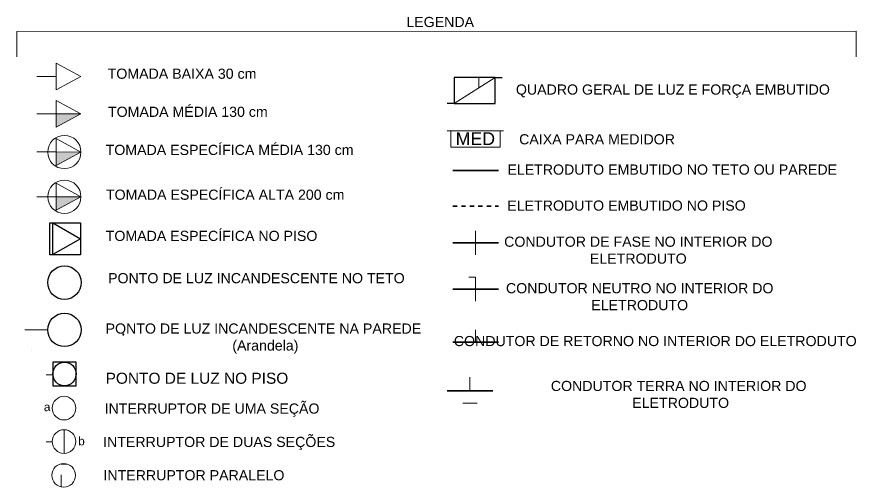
# Model space of a CAD drawing. Header units: inches. Extents: x 2 to 116, y 2 to 108.
# Drawn here: x 5.01 to 24.81, y 95.18 to 106.28 of the extents above; entities that cross this region are included whole.
import ezdxf

# ---------------------------------------------------------------- set-up
doc = ezdxf.new("R2010")
doc.units = ezdxf.units.IN
doc.header["$MEASUREMENT"] = 0
doc.linetypes.add('( Hidden )', pattern=[0.375, 0.25, -0.125])
for name, color, linetype, lineweight in [('03.1 PAREDES', 250, 'Continuous', 25), ('17 CARIMBO E FOLHA', 250, 'Continuous', 9), ('LEGENDA', 251, 'Continuous', 9)]:
    doc.layers.add(name, color=color, linetype=linetype, lineweight=lineweight)
doc.layers.add('06 COTAS', color=7, linetype='Continuous', lineweight=9, true_color=0x96363a)
for name, color, linetype in [('ELE_PTO_TUG', 4, 'Continuous'), ('IE-11-Luminárias', 6, 'Continuous'), ('ILUMINAÇÃO', 10, 'Continuous')]:
    doc.layers.add(name, color=color, linetype=linetype)
doc.styles.get("Standard").update_dxf_attribs({"font": 'arial.ttf'})
doc.styles.add('TEXTO 15MM', font='arial.ttf', dxfattribs={"height": 0.15})
doc.styles.add('TEXTO LEGENDAS', font='arial.ttf', dxfattribs={"height": 0.1})

# ---------------------------------------------------------------- blocks, each defined once
blk = doc.blocks.new('Iluminação Piso')
at = {"layer": 'ILUMINAÇÃO'}
blk.add_lwpolyline([(59.8357, 10.3319), (59.6795, 10.3322), (59.6795, 10.1758), (59.8357, 10.1755)], close=True, dxfattribs=at)
blk.add_circle((59.7577, 10.2542), 0.0781, dxfattribs=at)
blk = doc.blocks.new('A$C8e7b9eed')
at = {"layer": '06 COTAS', "true_color": 0x000000}
h = blk.add_hatch(dxfattribs=at)
h.set_pattern_fill('ANGLE', color=18, angle=-90)
h.set_pattern_definition([(270, (-152.676, 455.612), (6.985, -1e-15), [5.08, -1.905]), (360, (-152.676, 455.612), (2e-15, 6.985), [5.08, -1.905])])
h.paths.add_polyline_path([(2.12, 129.14), (2.12, 124.53), (9.38, 129.14)])
at = {"layer": '06 COTAS'}
h = blk.add_hatch(color=4, dxfattribs=at)
h.dxf.hatch_style = 1
h.paths.add_polyline_path([(-64.13, 122.69), (-68.55, 122.71), (-68.55, 120.32)])
h = blk.add_hatch(color=4, dxfattribs=at)
h.dxf.hatch_style = 1
h.paths.add_polyline_path([(-64.13, 115.92), (-68.55, 115.94), (-68.55, 113.55)])
h = blk.add_hatch(dxfattribs=at)
h.set_pattern_fill('ANGLE', color=4)
h.set_pattern_definition([(0, (-389.792, -93.5265), (0, 6.985), [5.08, -1.905]), (90, (-389.792, -93.5265), (-6.985, 4e-16), [5.08, -1.905])])
h.paths.add_polyline_path([(-68.55, 110.38), (-68.55, 107.99), (-64.13, 107.98)])
h = blk.add_hatch(color=4, dxfattribs=at)
h.dxf.hatch_style = 1
h.paths.add_polyline_path([(-64.13, 107.98), (-68.55, 107.99), (-68.55, 105.61)])
at = {"layer": '06 COTAS', "true_color": 0x136734}
h = blk.add_hatch(dxfattribs=at)
h.set_pattern_fill('ANGLE', color=116)
h.set_pattern_definition([(0, (-310.599, -138.667), (0, 6.985), [5.08, -1.905]), (90, (-310.599, -138.667), (-6.985, 4e-16), [5.08, -1.905])])
h.paths.add_polyline_path([(-69.33, 58.56, 1), (-65.12, 58.56, 1)])
at = {"layer": '03.1 PAREDES'}
for p, q in [((9.38, 129.14), (10.63, 129.14)), ((2.12, 124.53), (0.87, 124.53))]:
    blk.add_line(p, q, dxfattribs=at)
blk.add_lwpolyline([(9.38, 124.53), (9.38, 129.14), (2.12, 129.14), (2.12, 124.53)], close=True, dxfattribs=at)
at = {"layer": '06 COTAS', "color": 116, "true_color": 0x136734}
for p, q in [((-68.55, 129.32), (-71.96, 129.32)), ((-67.14, 66.66), (-67.14, 62.45))]:
    blk.add_line(p, q, dxfattribs=at)
at = {"layer": '06 COTAS', "color": 18, "true_color": 0x000000}
for p, q in [((9.38, 129.14), (2.12, 124.53)), ((1.5, 119.68), (0.87, 119.68)), ((1.5, 116.77), (1.5, 119.68)), ((1.5, 119.68), (10.26, 119.68)), ((10.26, 119.68), (10.26, 116.77)), ((10.26, 119.68), (10.89, 119.68)), ((1.5, 116.77), (10.26, 116.77)), ((5.93, 99.83), (5.93, 101.93)), ((5.93, 101.93), (5.93, 99.83)), ((5.93, 99.83), (5.93, 97.69)), ((5.93, 93.7), (4.7, 93.7)), ((5.93, 91.58), (5.93, 93.7)), ((5.93, 93.7), (5.93, 89.46)), ((5.93, 82.2), (5.93, 84.37)), ((4.92, 73.58), (4.92, 75.98)), ((4.92, 71.37), (3.64, 71.37)), ((3.64, 71.37), (6.21, 71.37))]:
    blk.add_line(p, q, dxfattribs=at)
at = {"layer": '06 COTAS', "color": 4}
for p, q in [((-68.55, 122.71), (-71.96, 122.71)), ((-68.55, 122.71), (-64.13, 122.69)), ((-68.55, 115.94), (-71.96, 115.94)), ((-68.55, 115.94), (-64.13, 115.92)), ((-68.55, 107.99), (-71.96, 107.99)), ((-68.55, 107.99), (-64.13, 107.98))]:
    blk.add_line(p, q, dxfattribs=at)
at = {"layer": '06 COTAS', "color": 18, "lineweight": 35, "true_color": 0x000000}
for p, q in [((1.89, 112.63), (9.96, 112.63)), ((1.89, 99.83), (9.96, 99.83)), ((1.89, 91.58), (9.96, 91.58)), ((1.89, 82.2), (9.96, 82.2)), ((0.89, 73.58), (8.96, 73.58))]:
    blk.add_line(p, q, dxfattribs=at)
at = {"layer": '06 COTAS', "color": 18, "linetype": '( Hidden )', "lineweight": 35, "true_color": 0x000000}
blk.add_line((1.89, 106.34), (9.96, 106.34), dxfattribs=at)
at = {"layer": '06 COTAS', "color": 6}
blk.add_line((-70.03, 84.37), (-74.12, 84.37), dxfattribs=at)
at = {"layer": '06 COTAS', "color": 18, "true_color": 0x000000}
blk.add_lwpolyline([(73.49, 132.85), (73.49, 137.38), (-75.53, 137.33), (-75.53, 132.8)], dxfattribs=at)
at = {"layer": '06 COTAS', "color": 4}
for points in [[(-64.13, 129.31), (-68.55, 131.71), (-68.55, 126.94)], [(-64.13, 122.69), (-68.55, 125.09), (-68.55, 120.32)], [(-64.13, 115.92), (-68.55, 118.32), (-68.55, 113.55)], [(-64.13, 107.98), (-68.55, 110.38), (-68.55, 105.61)]]:
    blk.add_lwpolyline(points, close=True, dxfattribs=at)
at = {"layer": '06 COTAS', "color": 116, "true_color": 0x136734}
for points in [[(-69.25, 76.4), (-70.31, 76.4)], [(-69.31, 64.48), (-70.34, 64.48)]]:
    blk.add_lwpolyline(points, dxfattribs=at)
at = {"layer": '06 COTAS', "color": 4}
for centre in [(-67.08, 115.93), (-67.08, 107.99)]:
    blk.add_circle(centre, 2.95, dxfattribs=at)
at = {"layer": '06 COTAS', "color": 116, "true_color": 0x136734}
for centre in [(-67.14, 70.48), (-67.14, 64.56), (-67.21, 58.56)]:
    blk.add_circle(centre, 2.1, dxfattribs=at)
at = {"layer": 'ELE_PTO_TUG', "color": 4}
for p, q in [((-69.15, 103.38), (-64.24, 100.55)), ((-69.15, 97.72), (-69.15, 103.38)), ((-64.24, 100.55), (-69.15, 97.72))]:
    blk.add_line(p, q, dxfattribs=at)
blk.add_lwpolyline([(-69.67, 103.38), (-64.21, 103.38), (-64.21, 97.7), (-69.67, 97.7)], close=True, dxfattribs=at)
at = {"layer": 'IE-11-Luminárias', "color": 6, "lineweight": 30}
blk.add_circle((-67.06, 92.76), 2.97, dxfattribs=at)
at = {"layer": 'IE-11-Luminárias', "color": 6}
blk.add_circle((-67.06, 84.37), 2.97, dxfattribs=at)
at = {"layer": 'ILUMINAÇÃO'}
blk.add_blockref('Iluminação Piso', (-116.37, 73.3), dxfattribs=at)
at = {"layer": 'ILUMINAÇÃO', "xscale": 26.64080018538745, "yscale": 26.64080018538745, "zscale": 26.64080018538745}
blk.add_blockref('Iluminação Piso', (-1659.05, -196.63), dxfattribs=at)
at = {"insert": (-59.76, 76.77), "char_height": 1.9618, "attachment_point": 1}
blk.add_mtext_dynamic_manual_height_columns('PONTO DE LUZ NO PISO', width=337.6144, gutter_width=9.81, heights=[0], dxfattribs=at)
at = {"layer": '06 COTAS', "style": 'TEXTO 15MM'}
blk.add_text('b', height=0.15, rotation=90, dxfattribs=at).set_placement((-72.91, 80.56))
at = {"layer": '06 COTAS', "color": 116, "true_color": 0x136734, "style": 'TEXTO 15MM'}
blk.add_text('a', height=1.5, rotation=1, dxfattribs=at).set_placement((-70.71, 69.94))
blk.add_text('b', height=1.5, dxfattribs=at).set_placement((-64.63, 63.89))
at = {"layer": '17 CARIMBO E FOLHA', "ltscale": 0.7, "attachment_point": 2, "style": 'TEXTO LEGENDAS'}
for s, width, gutter_width, heights, insert, char_height in [('LEGENDA ', 56.3135, 0.5, [0], (-0.36, 139.91), 1.8), ('TOMADA BAIXA 30 cm', 56.4418, 0.5, [0], (-46.19, 130.73), 1.8), ('QUADRO GERAL DE LUZ E FORÇA EMBUTIDO', 58.7362, 0.5, [0], (40.95, 127.92), 1.8), ('TOMADA MÉDIA 130 cm', 57.6149, 0.5, [0], (-45.16, 123.97), 1.8), ('MED', 9.9177, 0.626, [0.319], (5.88, 119.43), 2.254), ('CAIXA PARA MEDIDOR', 30.2259, 0.5, [1.4], (27.48, 119.09), 1.8), ('TOMADA ESPECÍFICA MÉDIA 130 cm', 61.3322, 0.5, [0], (-37.75, 117.21), 1.8), ('ELETRODUTO EMBUTIDO NO TETO OU PAREDE', 58.7362, 0.5, [0], (40.83, 113.72), 1.8), ('TOMADA ESPECÍFICA ALTA 200 cm', 60.6928, 0.5, [0], (-38.53, 109.26), 1.8), ('ELETRODUTO EMBUTIDO NO PISO', 58.7362, 0.5, [0], (32.72, 107.33), 1.8), ('TOMADA ESPECÍFICA NO PISO', 60.6928, 0.5, [0], (-40.95, 101.95), 1.8), ('CONDUTOR DE FASE NO INTERIOR DO ELETRODUTO', 54.0233, 0.5, [6.05], (34.81, 100.92), 1.8), ('PONTO DE LUZ INCANDESCENTE NO TETO', 65.0015, 0.5, [0], (-32.99, 94.45), 1.8), ('CONDUTOR NEUTRO NO INTERIOR DO ELETRODUTO', 56.6769, 0.5, [5.31], (35.06, 92.67), 1.8), ('PONTO DE LUZ INCANDESCENTE NA PAREDE\\P (Arandela)', 62.4246, 0.5, [0], (-31.75, 85.51), 1.8), ('CONDUTOR DE RETORNO NO INTERIOR DO ELETRODUTO', 68.1151, 0.5, [5.14], (37.82, 83.29), 1.8), ('CONDUTOR TERRA NO INTERIOR DO\\P ELETRODUTO', 76.4881, 0.5, [9.74], (41.98, 75.32), 1.8), ('INTERRUPTOR DE UMA SEÇÃO', 60.4101, 0.5, [0], (-40.86, 71.31), 1.8), ('INTERRUPTOR DE DUAS SEÇÕES', 60.4101, 0.5, [0], (-39.6, 65.39), 1.8), ('INTERRUPTOR PARALELO', 58.7362, 0.5, [0], (-44.08, 59.48), 1.8)]:
    blk.add_mtext_dynamic_manual_height_columns(s, width=width, gutter_width=gutter_width, heights=heights, dxfattribs=dict(at, insert=insert, char_height=char_height))

msp = doc.modelspace()

# ---------------------------------------------------------------- block references
at = {"layer": 'LEGENDA', "xscale": 0.1328674389710765, "yscale": 0.1328674389710765, "zscale": 0.1328674389710765}
msp.add_blockref('A$C8e7b9eed', (15.049, 87.684), dxfattribs=at)

doc.saveas('drawing.dxf')
